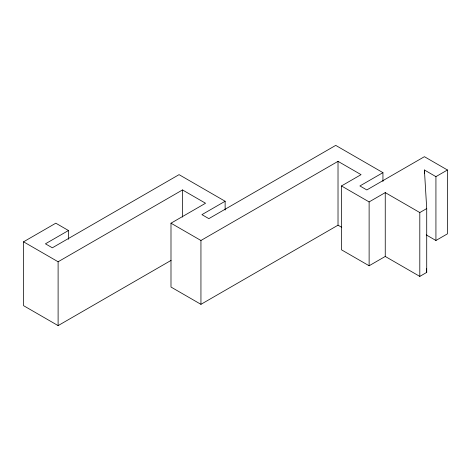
<?xml version="1.0" encoding="UTF-8"?>
<svg xmlns="http://www.w3.org/2000/svg" width="471" height="471" viewBox="0 0 471 471"><rect width="100%" height="100%" fill="white"/><g stroke="black" fill="none" stroke-linecap="round" stroke-linejoin="round"><path stroke-width="0.71" d="M171.085 260.386L58.11 325.614L23.55 305.661L23.55 241.817L55.802 223.195L68.472 230.513L68.472 239.315M68.472 230.513L45.434 243.813L52.346 247.805L179.057 174.647L225.132 201.252L225.132 210.054M23.55 241.817L58.11 261.77L182.512 189.943L205.55 203.242L170.991 223.195L170.991 287.039L200.94 304.331L338.019 225.191L341.758 227.352M225.132 201.252L201.929 214.646L208.841 218.638L335.717 145.386L382.941 172.651L382.941 181.459M170.991 223.195L200.94 240.487L338.019 161.347L361.057 174.647L341.475 185.951L341.475 249.801L369.123 265.762L385.249 256.448L419.802 276.4L426.714 272.409L426.714 208.565L424.412 169.99L435.928 176.643L447.45 169.99L447.45 233.84L435.928 240.487L426.231 234.888M382.941 172.651L359.903 185.951L366.815 189.943L424.412 156.69L447.45 169.99M341.475 185.951L369.123 201.918L385.249 192.604L419.802 212.556L426.714 208.565M426.496 268.77L426.714 272.409M435.928 176.643L435.928 240.487M424.412 169.99L424.412 173.664M419.802 212.556L419.802 276.4M385.249 192.604L385.249 256.448M369.123 201.918L369.123 265.762M338.019 161.347L338.019 225.191M200.94 240.487L200.94 304.331M182.512 189.943L182.512 217.096M58.11 261.77L58.11 325.614"/></g></svg>
